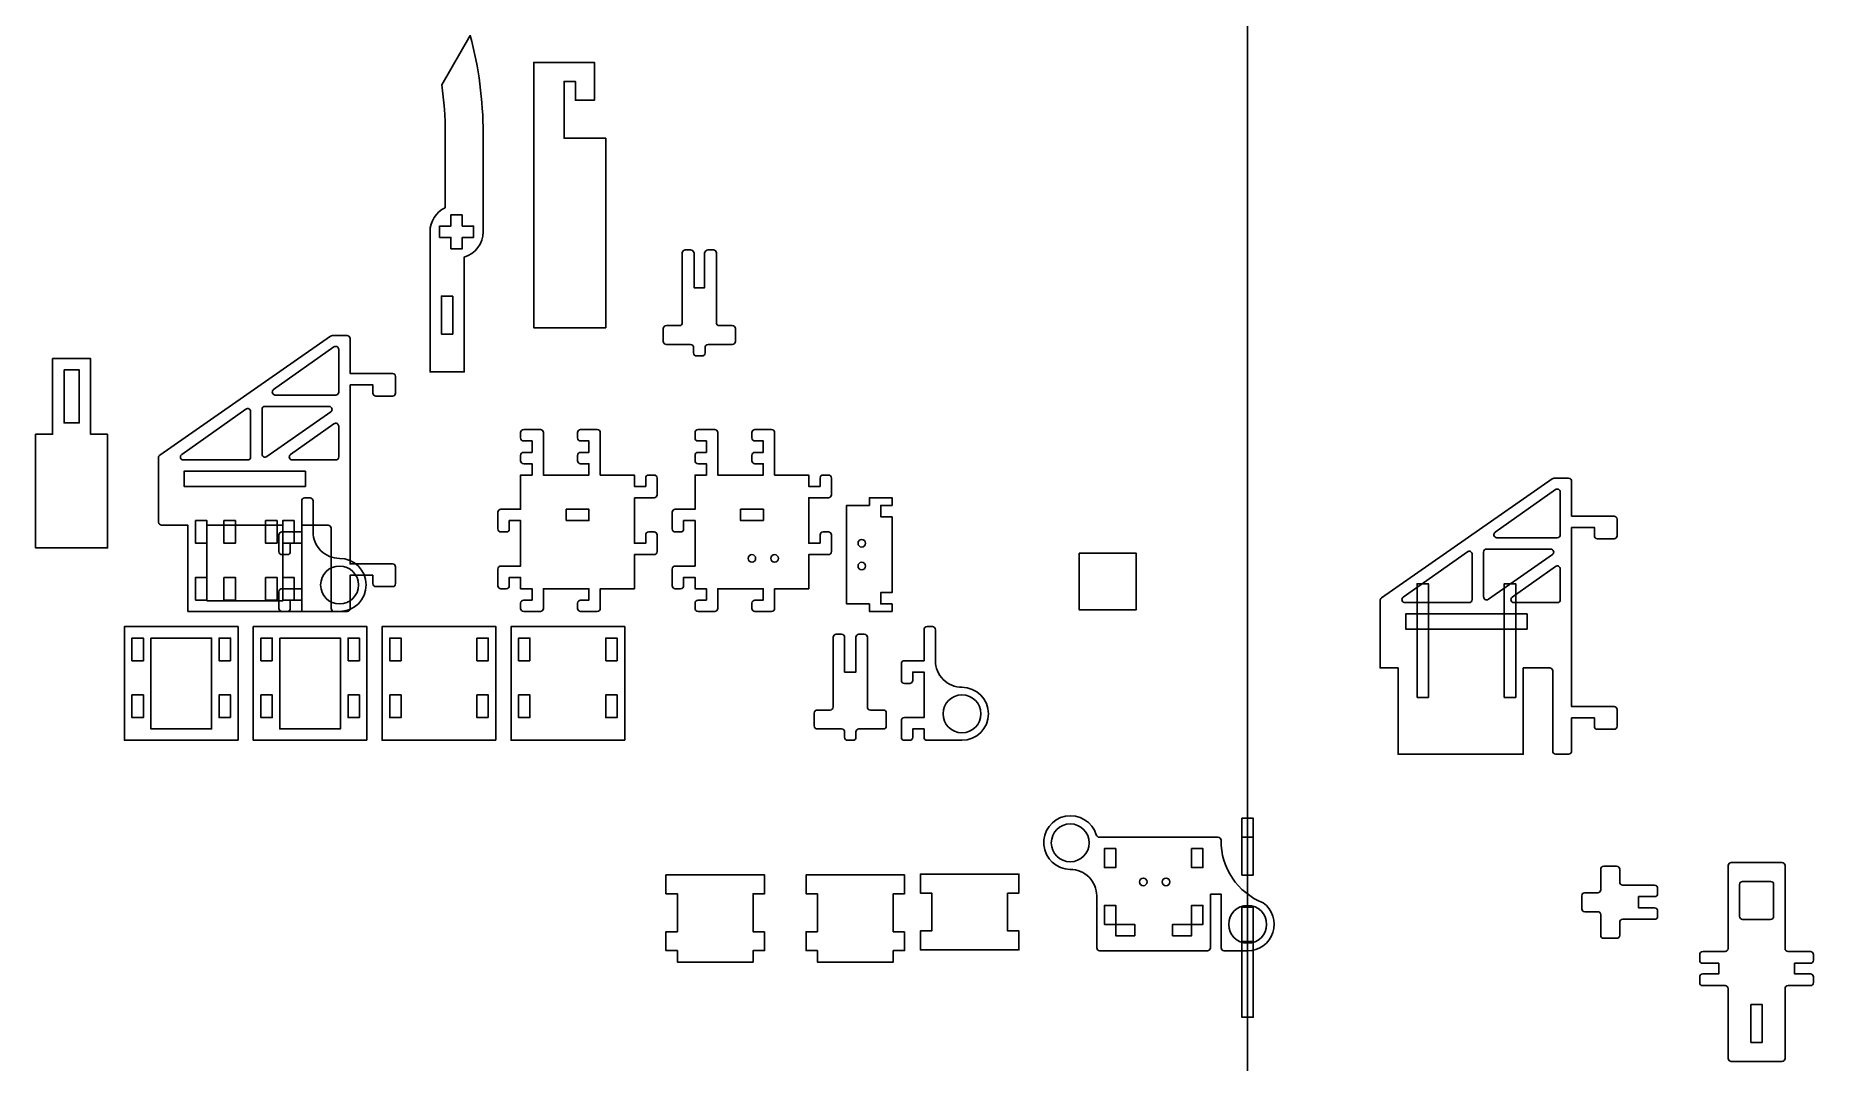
# Model space of a CAD drawing. Header units: inches. Extents: x 21 to 490, y -76 to 195.
import ezdxf

# ---------------------------------------------------------------- set-up
doc = ezdxf.new("R2010")
doc.units = ezdxf.units.IN
doc.header["$MEASUREMENT"] = 0
doc.layers.add('1 Marcacao', color=1, linetype='Continuous')
doc.layers.add('2 Corte', color=3, linetype='Continuous')

msp = doc.modelspace()

# ---------------------------------------------------------------- linework, layer by layer
msp.add_xline((340.44, -39.32), (0, 1))
for points in [[(138.75, 169.46, 0.065269), (135.37, 195.23), (127.84, 182.2, -0.035521), (128.75, 169.46), (128.75, 149.78, 0.28969), (124.75, 143.46), (124.75, 116.46), (124.75, 106.46), (133.75, 106.46), (133.75, 116.46), (133.75, 136.75, 0.331679), (138.75, 143.46)], [(330.64, -31.32), (333.44, -31.32), (333.44, -45.52, 0.414214), (334.24, -46.32), (340.44, -46.32, 0.728086), (344.54, -33.64, -0.311341), (333.42, -17.13, 0.417437), (332.62, -16.32), (301.27, -16.32, -0.332488), (300.5, -15.74, 1.983478), (293.64, -24.82, -0.414214), (300.64, -31.82), (300.64, -45.52, 0.414214), (301.44, -46.32), (329.84, -46.32, 0.414214), (330.64, -45.52)], [(488.91, -46.5), (483.01, -46.5, -0.414214), (482.21, -45.7), (482.21, -23.8, 0.414214), (481.41, -23), (468.01, -23, 0.414214), (467.21, -23.8), (467.21, -45.7, -0.414214), (466.41, -46.5), (460.51, -46.5, 0.414214), (459.71, -47.3), (459.71, -48.8, 0.414214), (460.51, -49.6), (464.71, -49.6), (464.71, -52.4), (460.51, -52.4, 0.414214), (459.71, -53.2), (459.71, -54.7, 0.414214), (460.51, -55.5), (466.41, -55.5, -0.414214), (467.21, -56.3), (467.21, -74.7, 0.414214), (468.01, -75.5), (481.41, -75.5, 0.414214), (482.21, -74.7), (482.21, -56.3, -0.414214), (483.01, -55.5), (488.91, -55.5, 0.414214), (489.71, -54.7), (489.71, -53.2, 0.414214), (488.91, -52.4), (484.71, -52.4), (484.71, -49.6), (488.91, -49.6, 0.414214), (489.71, -48.8), (489.71, -47.3, 0.414214)], [(447.79, -28.99), (443.59, -28.99), (439.39, -28.99, -0.414214), (438.59, -28.19), (438.59, -24.79, 0.414214), (437.79, -23.99), (434.39, -23.99, 0.414214), (433.59, -24.79), (433.59, -28.99), (433.59, -30.19, -0.414214), (432.79, -30.99), (429.39, -30.99, 0.414214), (428.59, -31.79), (428.59, -35.19, 0.414214), (429.39, -35.99), (432.79, -35.99, -0.414214), (433.59, -36.79), (433.59, -37.99), (433.59, -42.19, 0.414214), (434.39, -42.99), (437.79, -42.99, 0.414214), (438.59, -42.19), (438.59, -38.79, -0.414214), (439.39, -37.99), (443.59, -37.99), (447.79, -37.99, 0.414214), (448.59, -37.19), (448.59, -35.79, 0.414214), (447.79, -34.99), (443.59, -34.99), (443.59, -31.99), (447.79, -31.99, 0.414214), (448.59, -31.19), (448.59, -29.79, 0.414214)], [(471.01, -28), (478.41, -28, -0.414214), (479.21, -28.8), (479.21, -37.2, -0.414214), (478.41, -38), (471.01, -38, -0.414214), (470.21, -37.2), (470.21, -28.8, -0.414214)], [(335.44, -39.32, -1), (345.44, -39.32, -1)]]:
    msp.add_lwpolyline(points, format="xyb", close=True)
for points in [[(171.1, 168.14), (160.1, 168.14), (160.1, 183.14), (163.1, 183.14), (163.1, 178.14), (168.1, 178.14), (168.1, 188.14), (163.1, 188.14), (160.1, 188.14), (152.1, 188.14), (152.1, 168.14), (152.1, 118.14), (171.1, 118.14)], [(133.25, 147.96), (133.25, 144.96), (136.25, 144.96), (136.25, 141.96), (133.25, 141.96), (133.25, 138.96), (130.25, 138.96), (130.25, 141.96), (127.25, 141.96), (127.25, 144.96), (130.25, 144.96), (130.25, 147.96)], [(130.75, 126.46), (130.75, 116.46), (127.75, 116.46), (127.75, 126.46)], [(65.88, 46.01), (85.88, 46.01), (85.88, 66.01), (65.88, 66.01)], [(296.01, 58.67), (311.01, 58.67), (311.01, 43.67), (296.01, 43.67)], [(385.15, 20.58), (388.15, 20.58), (388.15, 50.58), (385.15, 50.58)], [(408.15, 20.58), (411.15, 20.58), (411.15, 50.58), (408.15, 50.58)], [(338.94, -16.32), (341.94, -16.32), (341.94, -11.32), (338.94, -11.32)], [(338.94, -16.32), (341.94, -16.32), (341.94, -26.32), (338.94, -26.32)], [(305.64, -19.32), (302.64, -19.32), (302.64, -24.32), (305.64, -24.32)], [(325.64, -19.32), (328.64, -19.32), (328.64, -24.32), (325.64, -24.32)], [(212.99, -41.26), (209.99, -41.26), (209.99, -31.26), (212.99, -31.26), (212.99, -26.26), (209.99, -26.26), (189.99, -26.26), (186.99, -26.26), (186.99, -31.26), (189.99, -31.26), (189.99, -41.26), (186.99, -41.26), (186.99, -46.26), (189.99, -46.26), (189.99, -49.26), (209.99, -49.26), (209.99, -46.26), (212.99, -46.26)], [(249.93, -41.26), (246.93, -41.26), (246.93, -31.26), (249.93, -31.26), (249.93, -26.26), (246.93, -26.26), (226.93, -26.26), (223.93, -26.26), (223.93, -31.26), (226.93, -31.26), (226.93, -41.26), (223.93, -41.26), (223.93, -46.26), (226.93, -46.26), (226.93, -49.26), (246.93, -49.26), (246.93, -46.26), (249.93, -46.26)], [(277.11, -31.06), (280.11, -31.06), (280.11, -26.06), (277.11, -26.06), (257.11, -26.06), (254.11, -26.06), (254.11, -31.06), (257.11, -31.06), (257.11, -41.06), (254.11, -41.06), (254.11, -46.06), (257.11, -46.06), (277.11, -46.06), (280.11, -46.06), (280.11, -41.06), (277.11, -41.06)], [(305.64, -39.32), (302.64, -39.32), (302.64, -34.32), (305.64, -34.32)], [(325.64, -39.32), (328.64, -39.32), (328.64, -34.32), (325.64, -34.32)], [(338.94, -34.82), (341.94, -34.82), (341.94, -43.82), (338.94, -43.82)], [(305.64, -39.32), (310.64, -39.32), (310.64, -42.32), (305.64, -42.32)], [(325.64, -39.32), (320.64, -39.32), (320.64, -42.32), (325.64, -42.32)], [(338.94, -43.82), (341.94, -43.82), (341.94, -63.82), (338.94, -63.82)], [(473.21, -70.5), (476.21, -70.5), (476.21, -60.5), (473.21, -60.5)]]:
    msp.add_lwpolyline(points, close=True)
at = {"layer": '1 Marcacao', "flags": 128}
for points in [[(99.39, 113.07, -0.608315), (100.65, 112.42), (100.65, 101.16, -0.414214), (99.85, 100.36), (83.92, 100.36, -0.731547), (83.46, 101.81)], [(76.15, 96.65, -0.608315), (77.42, 96), (77.42, 84.04, -0.414214), (76.62, 83.24), (59.69, 83.24, -0.731547), (59.23, 84.69)], [(80.42, 96.56, -0.414214), (81.22, 97.36), (98.11, 97.36, -0.733858), (98.57, 95.9), (81.67, 84.12, -0.606257), (80.42, 84.77)], [(99.39, 92.77, -0.608315), (100.65, 92.12), (100.65, 84.04, -0.414214), (99.85, 83.24), (88.42, 83.24, -0.731547), (87.96, 84.69)], [(421.66, 75.42, -0.608315), (422.92, 74.77), (422.92, 63.51, -0.414214), (422.12, 62.71), (406.19, 62.71, -0.731547), (405.73, 64.16)], [(238.65, 60.24, -1), (238.65, 62.24, -1)], [(210.65, 57.24, -1), (208.65, 57.24, -1)], [(216.65, 57.24, -1), (214.65, 57.24, -1)], [(398.42, 59, -0.608315), (399.68, 58.34), (399.68, 46.38, -0.414214), (398.88, 45.58), (381.96, 45.58, -0.731547), (381.5, 47.04)], [(402.68, 58.91, -0.414214), (403.48, 59.71), (420.38, 59.71, -0.733858), (420.84, 58.25), (403.94, 46.46, -0.606257), (402.68, 47.12)], [(105.88, 50.24, -1), (95.88, 50.24, -1)], [(238.65, 54.24, -1), (238.65, 56.24, -1)], [(421.66, 55.12, -0.608315), (422.92, 54.47), (422.92, 46.38, -0.414214), (422.12, 45.58), (410.69, 45.58, -0.731547), (410.23, 47.04)], [(270.08, 16.24, -1), (260.08, 16.24, -1)], [(288.64, -17.82, -1), (298.64, -17.82, -1)], [(313.9, -28.13, -1), (311.9, -28.13, -1)], [(319.9, -28.13, -1), (317.9, -28.13, -1)]]:
    msp.add_lwpolyline(points, format="xyb", close=True, dxfattribs=at)
for points in [[(28.18, 107), (32.18, 107), (32.18, 93), (28.18, 93)], [(91.88, 80.24), (91.88, 76.24), (59.88, 76.24), (59.88, 80.24)], [(65.88, 61.24), (62.88, 61.24), (62.88, 67.24), (65.88, 67.24)], [(70.38, 67.24), (73.38, 67.24), (73.38, 61.24), (70.38, 61.24)], [(84.38, 61.24), (81.38, 61.24), (81.38, 67.24), (84.38, 67.24)], [(88.88, 67.24), (88.88, 61.24), (85.88, 61.24), (85.88, 67.24)], [(160.68, 67.24), (160.68, 70.24), (166.68, 70.24), (166.68, 67.24)], [(212.68, 67.24), (206.68, 67.24), (206.68, 70.24), (212.68, 70.24)], [(65.88, 46.24), (62.88, 46.24), (62.88, 52.24), (65.88, 52.24)], [(70.38, 52.24), (73.38, 52.24), (73.38, 46.24), (70.38, 46.24)], [(81.38, 52.24), (84.38, 52.24), (84.38, 46.24), (81.38, 46.24)], [(85.88, 52.24), (88.88, 52.24), (88.88, 46.24), (85.88, 46.24)], [(414.15, 42.58), (414.15, 38.58), (382.15, 38.58), (382.15, 42.58)], [(49.11, 30.24), (49.11, 36.24), (46.11, 36.24), (46.11, 30.24)], [(51.11, 36.24), (67.11, 36.24), (67.11, 12.24), (51.11, 12.24)], [(72.11, 30.24), (69.11, 30.24), (69.11, 36.24), (72.11, 36.24)], [(83.11, 30.24), (83.11, 36.24), (80.11, 36.24), (80.11, 30.24)], [(85.11, 36.24), (101.11, 36.24), (101.11, 12.24), (85.11, 12.24)], [(103.11, 30.24), (103.11, 36.24), (106.11, 36.24), (106.11, 30.24)], [(117.11, 30.24), (117.11, 36.24), (114.11, 36.24), (114.11, 30.24)], [(137.11, 36.24), (140.11, 36.24), (140.11, 30.24), (137.11, 30.24)], [(151.11, 30.24), (151.11, 36.24), (148.11, 36.24), (148.11, 30.24)], [(171.11, 30.24), (171.11, 36.24), (174.11, 36.24), (174.11, 30.24)], [(46.11, 21.24), (46.11, 15.24), (49.11, 15.24), (49.11, 21.24)], [(72.11, 15.24), (69.11, 15.24), (69.11, 21.24), (72.11, 21.24)], [(80.11, 21.24), (80.11, 15.24), (83.11, 15.24), (83.11, 21.24)], [(106.11, 21.24), (106.11, 15.24), (103.11, 15.24), (103.11, 21.24)], [(114.11, 21.24), (114.11, 15.24), (117.11, 15.24), (117.11, 21.24)], [(140.11, 15.24), (137.11, 15.24), (137.11, 21.24), (140.11, 21.24)], [(148.11, 21.24), (148.11, 15.24), (151.11, 15.24), (151.11, 21.24)], [(174.11, 21.24), (174.11, 15.24), (171.11, 15.24), (171.11, 21.24)]]:
    msp.add_lwpolyline(points, close=True, dxfattribs=at)
at = {"layer": '2 Corte', "flags": 128}
for points in [[(200.29, 137.89, 0.414214), (199.49, 138.69), (198.09, 138.69, 0.333793), (197.19, 137.89), (197.19, 128.69), (194.39, 128.69), (194.39, 137.89, 0.333793), (193.49, 138.69), (192.09, 138.69, 0.414214), (191.29, 137.89), (191.29, 119.49, -0.414214), (190.49, 118.69), (187.09, 118.69, 0.414214), (186.29, 117.89), (186.29, 114.49, 0.414214), (187.09, 113.69), (193.49, 113.69, -0.414214), (194.29, 112.89), (194.29, 111.49, 0.414214), (195.09, 110.69), (196.49, 110.69, 0.414214), (197.29, 111.49), (197.29, 112.89, -0.414214), (198.09, 113.69), (204.49, 113.69, 0.414214), (205.29, 114.49), (205.29, 117.89, 0.414214), (204.49, 118.69), (201.09, 118.69, -0.414214), (200.29, 119.49)], [(103.65, 103.06), (109.65, 103.06), (109.65, 100.86, 0.414214), (110.45, 100.06), (114.85, 100.06, 0.414214), (115.65, 100.86), (115.65, 105.26, 0.414214), (114.85, 106.06), (103.65, 106.06), (103.65, 115.26, 0.414214), (102.85, 116.06), (98.97, 116.06, 0.153497), (98.51, 115.92), (53.45, 84.48, 0.245131), (53.11, 83.82), (53.11, 66.81, 0.414214), (53.91, 66.01), (60.88, 66.01), (60.88, 43.24), (90.88, 43.24), (90.88, 66.01), (97.85, 66.01, -0.414214), (98.65, 65.21), (98.65, 44.04, 0.414214), (99.45, 43.24), (102.85, 43.24, 0.414214), (103.65, 44.04), (103.65, 52.8), (109.65, 52.8), (109.65, 50.6, 0.414214), (110.45, 49.8), (114.85, 49.8, 0.414214), (115.65, 50.6), (115.65, 55, 0.414214), (114.85, 55.8), (103.65, 55.8)], [(178.65, 73.24), (183.85, 73.24, 0.414214), (184.65, 74.04), (184.65, 78.44, 0.414214), (183.85, 79.24), (182.45, 79.24, 0.414214), (181.65, 78.44), (181.65, 76.24), (178.65, 76.24), (178.65, 79.24), (169.65, 79.24), (169.65, 90.44, 0.414214), (168.85, 91.24), (164.45, 91.24, 0.414214), (163.65, 90.44), (163.65, 89.04, 0.414214), (164.45, 88.24), (166.65, 88.24), (166.65, 85.24), (164.45, 85.24, 0.414214), (163.65, 84.44), (163.65, 83.04, 0.414214), (164.45, 82.24), (166.65, 82.24), (166.65, 79.24), (154.65, 79.24), (154.65, 90.44, 0.414214), (153.85, 91.24), (149.45, 91.24, 0.414214), (148.65, 90.44), (148.65, 89.04, 0.414214), (149.45, 88.24), (151.65, 88.24), (151.65, 85.24), (149.45, 85.24, 0.414214), (148.65, 84.44), (148.65, 83.04, 0.414214), (149.45, 82.24), (151.65, 82.24), (151.65, 79.24), (148.65, 79.24), (148.65, 70.24), (143.45, 70.24, 0.414214), (142.65, 69.44), (142.65, 65.04, 0.414214), (143.45, 64.24), (144.85, 64.24, 0.414214), (145.65, 65.04), (145.65, 67.24), (148.65, 67.24), (148.65, 55.24), (143.45, 55.24, 0.414214), (142.65, 54.44), (142.65, 50.04, 0.414214), (143.45, 49.24), (144.85, 49.24, 0.414214), (145.65, 50.04), (145.65, 52.24), (148.65, 52.24), (148.65, 49.24), (151.65, 49.24), (151.65, 46.24), (149.45, 46.24, 0.414214), (148.65, 45.44), (148.65, 44.04, 0.414214), (149.45, 43.24), (153.85, 43.24, 0.414214), (154.65, 44.04), (154.65, 49.24), (166.65, 49.24), (166.65, 46.24), (164.45, 46.24, 0.414214), (163.65, 45.44), (163.65, 44.04, 0.414214), (164.45, 43.24), (168.85, 43.24, 0.414214), (169.65, 44.04), (169.65, 49.24), (178.65, 49.24), (178.65, 58.24), (183.85, 58.24, 0.414214), (184.65, 59.04), (184.65, 63.44, 0.414214), (183.85, 64.24), (182.45, 64.24, 0.414214), (181.65, 63.44), (181.65, 61.24), (178.65, 61.24)], [(227.65, 61.24), (224.65, 61.24), (224.65, 73.24), (229.85, 73.24, 0.414214), (230.65, 74.04), (230.65, 78.44, 0.414214), (229.85, 79.24), (228.45, 79.24, 0.414214), (227.65, 78.44), (227.65, 76.24), (224.65, 76.24), (224.65, 79.24), (215.65, 79.24), (215.65, 90.44, 0.414214), (214.85, 91.24), (210.45, 91.24, 0.414214), (209.65, 90.44), (209.65, 89.04, 0.414214), (210.45, 88.24), (212.65, 88.24), (212.65, 85.24), (210.45, 85.24, 0.414214), (209.65, 84.44), (209.65, 83.04, 0.414214), (210.45, 82.24), (212.65, 82.24), (212.65, 79.24), (200.65, 79.24), (200.65, 90.44, 0.414214), (199.85, 91.24), (195.45, 91.24, 0.414214), (194.65, 90.44), (194.65, 89.04, 0.414214), (195.45, 88.24), (197.65, 88.24), (197.65, 85.24), (195.45, 85.24, 0.414214), (194.65, 84.44), (194.65, 83.04, 0.414214), (195.45, 82.24), (197.65, 82.24), (197.65, 79.24), (194.65, 79.24), (194.65, 70.24), (189.45, 70.24, 0.414214), (188.65, 69.44), (188.65, 65.04, 0.414214), (189.45, 64.24), (190.85, 64.24, 0.414214), (191.65, 65.04), (191.65, 67.24), (194.65, 67.24), (194.65, 55.24), (189.45, 55.24, 0.414214), (188.65, 54.44), (188.65, 50.04, 0.414214), (189.45, 49.24), (190.85, 49.24, 0.414214), (191.65, 50.04), (191.65, 52.24), (194.65, 52.24), (194.65, 49.24), (197.65, 49.24), (197.65, 46.24), (195.45, 46.24, 0.414214), (194.65, 45.44), (194.65, 44.04, 0.414214), (195.45, 43.24), (199.85, 43.24, 0.414214), (200.65, 44.04), (200.65, 49.24), (212.65, 49.24), (212.65, 46.24), (210.45, 46.24, 0.414214), (209.65, 45.44), (209.65, 44.04, 0.414214), (210.45, 43.24), (214.85, 43.24, 0.414214), (215.65, 44.04), (215.65, 49.24), (224.65, 49.24), (224.65, 58.24), (229.85, 58.24, 0.414214), (230.65, 59.04), (230.65, 63.44, 0.414214), (229.85, 64.24), (228.45, 64.24, 0.414214), (227.65, 63.44)], [(425.92, 65.41), (431.92, 65.41), (431.92, 63.21, 0.414214), (432.72, 62.41), (437.12, 62.41, 0.414214), (437.92, 63.21), (437.92, 67.61, 0.414214), (437.12, 68.41), (425.92, 68.41), (425.92, 77.61, 0.414214), (425.12, 78.41), (421.24, 78.41, 0.153497), (420.78, 78.27), (375.72, 46.82, 0.245131), (375.38, 46.17), (375.38, 28.36), (380.15, 28.36), (380.15, 5.58), (413.15, 5.58), (413.15, 28.36), (420.12, 28.36, -0.414214), (420.92, 27.56), (420.92, 6.38, 0.414214), (421.72, 5.58), (425.12, 5.58, 0.414214), (425.92, 6.38), (425.92, 15.15), (431.92, 15.15), (431.92, 12.95, 0.414214), (432.72, 12.15), (437.12, 12.15, 0.414214), (437.92, 12.95), (437.92, 17.35, 0.414214), (437.12, 18.15), (425.92, 18.15)], [(100.88, 57.24, -0.414214), (93.88, 64.24), (93.88, 72.44, 0.414214), (93.08, 73.24), (91.68, 73.24, 0.414214), (90.88, 72.44), (90.88, 64.24), (85.68, 64.24, 0.414214), (84.88, 63.44), (84.88, 59.04, 0.414214), (85.68, 58.24), (87.08, 58.24, 0.414214), (87.88, 59.04), (87.88, 61.24), (90.88, 61.24), (90.88, 49.24), (85.68, 49.24, 0.414214), (84.88, 48.44), (84.88, 44.04, 0.414214), (85.68, 43.24), (87.08, 43.24, 0.414214), (87.88, 44.04), (87.88, 46.24), (90.88, 46.24), (90.88, 43.24), (100.88, 43.24, 1)], [(258.08, 30.24), (258.08, 38.44, 0.414214), (257.28, 39.24), (255.88, 39.24, 0.414214), (255.08, 38.44), (255.08, 30.24), (249.88, 30.24, 0.414214), (249.08, 29.44), (249.08, 25.04, 0.414214), (249.88, 24.24), (251.28, 24.24, 0.414214), (252.08, 25.04), (252.08, 27.24), (255.08, 27.24), (255.08, 15.24), (249.88, 15.24, 0.414214), (249.08, 14.44), (249.08, 10.04, 0.414214), (249.88, 9.24), (251.28, 9.24, 0.414214), (252.08, 10.04), (252.08, 12.24), (255.08, 12.24), (255.08, 10.04, 0.414214), (255.88, 9.24), (265.08, 9.24, 1), (265.08, 23.24, -0.414214)], [(240.11, 36.44, 0.414214), (239.31, 37.24), (237.91, 37.24, 0.414214), (237.11, 36.44), (237.11, 27.24), (234.11, 27.24), (234.11, 36.44, 0.414214), (233.31, 37.24), (231.91, 37.24, 0.414214), (231.11, 36.44), (231.11, 18.04, -0.414214), (230.31, 17.24), (226.91, 17.24, 0.414214), (226.11, 16.44), (226.11, 13.04, 0.414214), (226.91, 12.24), (233.31, 12.24, -0.414214), (234.11, 11.44), (234.11, 10.04, 0.414214), (234.91, 9.24), (236.31, 9.24, 0.414214), (237.11, 10.04), (237.11, 11.44, -0.414214), (237.91, 12.24), (244.31, 12.24, 0.414214), (245.11, 13.04), (245.11, 16.44, 0.414214), (244.31, 17.24), (240.91, 17.24, -0.414214), (240.11, 18.04)]]:
    msp.add_lwpolyline(points, format="xyb", close=True, dxfattribs=at)
for points in [[(39.68, 90), (35.18, 90), (35.18, 110), (25.18, 110), (25.18, 90), (20.68, 90), (20.68, 60), (39.68, 60)], [(246.65, 68.24), (243.65, 68.24), (243.65, 71.24), (246.65, 71.24), (246.65, 73.24), (240.65, 73.24), (240.65, 71.24), (234.65, 71.24), (234.65, 45.24), (240.65, 45.24), (240.65, 43.24), (246.65, 43.24), (246.65, 45.24), (243.65, 45.24), (243.65, 48.24), (246.65, 48.24)], [(74.11, 9.24), (44.11, 9.24), (44.11, 39.24), (74.11, 39.24)], [(108.11, 9.24), (78.11, 9.24), (78.11, 39.24), (108.11, 39.24)], [(142.11, 9.24), (112.11, 9.24), (112.11, 39.24), (142.11, 39.24)], [(176.11, 9.24), (146.11, 9.24), (146.11, 39.24), (176.11, 39.24)], [(343.98, 33.76)]]:
    msp.add_lwpolyline(points, close=True, dxfattribs=at)

doc.saveas('drawing.dxf')
